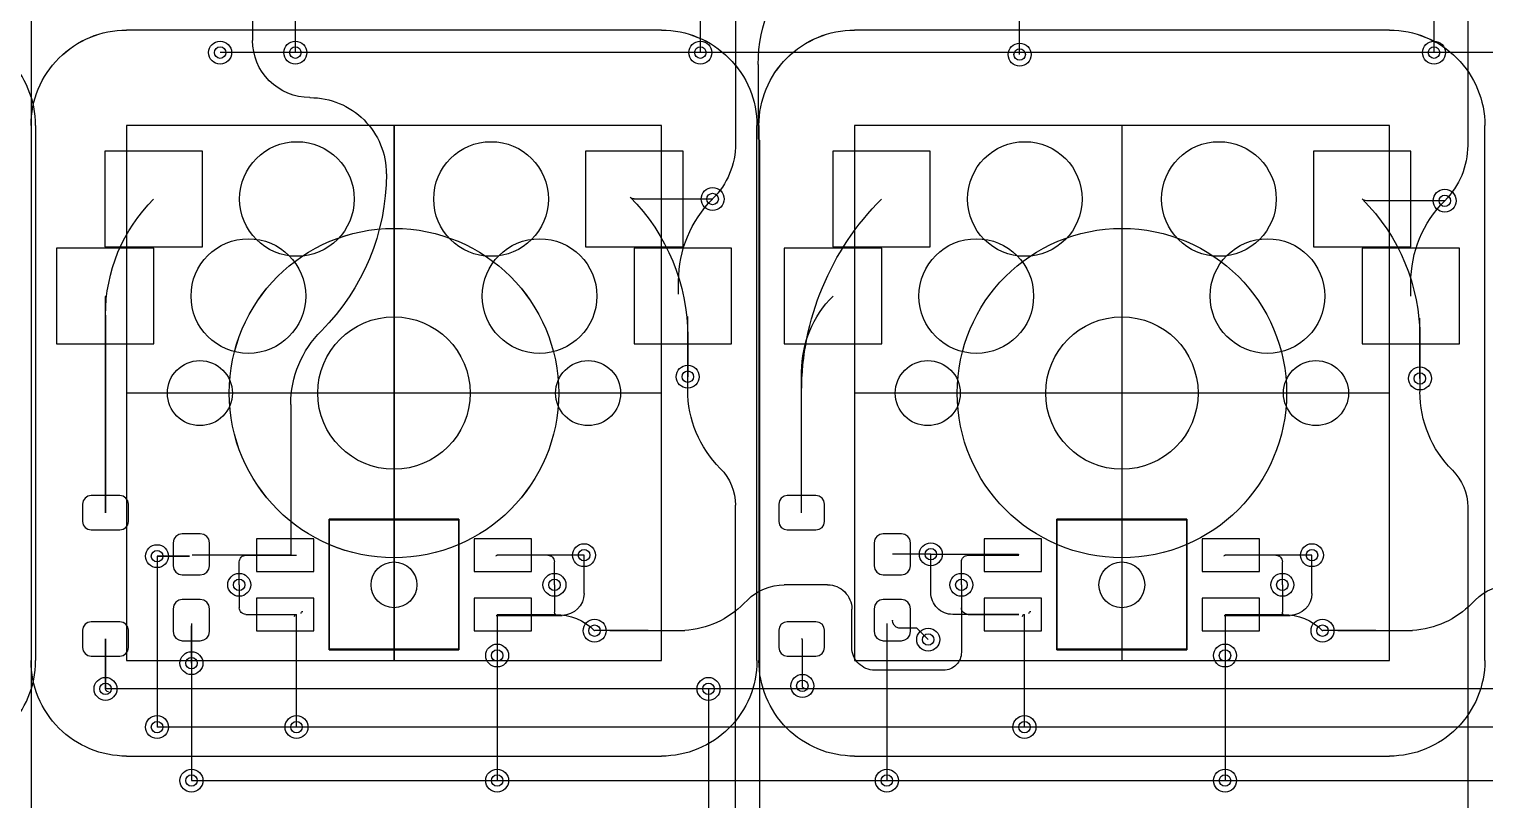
# Model space of a CAD drawing. Header units: millimetres. Extents: x -220 to 263, y -14 to 135.
# Drawn here: x -165.77 to -127.67, y 38.8 to 58.97 of the extents above; entities that cross this region are included whole.
import ezdxf

# ---------------------------------------------------------------- set-up
doc = ezdxf.new("R2010")
doc.units = ezdxf.units.MM
doc.layers.get('0').update_dxf_attribs({"color": 96, "lineweight": 25, "true_color": 0x008000})
for name, color, linetype, lineweight, true_color in [('livello 10', 6, 'Continuous', 25, 0xff00ff), ('livello 5', 18, 'Continuous', 25, 0x000000), ('livello 7', 6, 'Continuous', 25, 0xff00ff), ('livello 8', 18, 'Continuous', 25, 0x000000), ('livello 9', 18, 'Continuous', 25, 0x000000)]:
    doc.layers.add(name, color=color, linetype=linetype, lineweight=lineweight, true_color=true_color)

msp = doc.modelspace()

# ---------------------------------------------------------------- linework, layer by layer
at = {"flags": 128}
msp.add_lwpolyline([(-165.722, 121.5), (-165.722, 14.516)], dxfattribs=at)
at = {"layer": 'livello 10', "color": 6, "true_color": 0xff00ff, "flags": 128}
for points in [[(-149.223, 56.449), (-163.222, 56.449)], [(-149.223, 56.449), (-163.222, 56.449)], [(-163.222, 56.449), (-163.222, 42.449)], [(-163.222, 56.449), (-163.222, 42.449)], [(-149.223, 56.449), (-163.222, 56.449)], [(-149.223, 42.449), (-149.223, 56.449)], [(-149.223, 42.449), (-149.223, 56.449)], [(-144.172, 56.449), (-144.172, 42.449)], [(-130.173, 56.449), (-144.172, 56.449)], [(-130.173, 56.449), (-144.172, 56.449)], [(-130.173, 42.449), (-130.173, 56.449)], [(-163.222, 42.449), (-149.223, 42.449)], [(-163.222, 42.449), (-149.223, 42.449)], [(-144.172, 42.449), (-130.173, 42.449)]]:
    msp.add_lwpolyline(points, dxfattribs=at)
at = {"layer": 'livello 5', "color": 3, "true_color": 0x00ff00, "flags": 128}
for points in [[(-165.603, 56.449, 0.414225), (-168.103, 58.949)], [(-168.103, 39.949, 0.414214), (-165.603, 42.449)]]:
    msp.add_lwpolyline(points, format="xyb", dxfattribs=at)
msp.add_lwpolyline([(-165.603, 56.449), (-165.603, 42.449)], dxfattribs=at)
at = {"layer": 'livello 7', "color": 6, "true_color": 0xff00ff, "flags": 128}
for points in [[(-165.722, 56.449, -0.414214), (-163.222, 58.949)], [(-165.722, 56.449, -0.414214), (-163.222, 58.949)], [(-165.722, 56.449, -0.414214), (-163.222, 58.948)], [(-149.223, 58.949, -0.414214), (-146.723, 56.449)], [(-149.223, 58.949, -0.414214), (-146.723, 56.449)], [(-149.223, 58.948, -0.414225), (-146.723, 56.449)], [(-146.672, 56.449, -0.414214), (-144.172, 58.949)], [(-146.672, 56.449, -0.414214), (-144.172, 58.948)], [(-130.173, 58.949, -0.414214), (-127.673, 56.449)], [(-130.173, 58.948, -0.414225), (-127.673, 56.449)], [(-163.222, 39.949, -0.414214), (-165.722, 42.449)], [(-163.222, 39.949, -0.414214), (-165.722, 42.449)], [(-146.723, 42.449, -0.414214), (-149.223, 39.949)], [(-146.723, 42.449, -0.414214), (-149.223, 39.949)], [(-144.172, 39.949, -0.414214), (-146.672, 42.449)], [(-127.673, 42.449, -0.414214), (-130.173, 39.949)]]:
    msp.add_lwpolyline(points, format="xyb", dxfattribs=at)
for points in [[(-149.223, 58.949), (-163.222, 58.949)], [(-149.223, 58.949), (-163.222, 58.949)], [(-149.223, 58.949), (-163.222, 58.949)], [(-130.173, 58.949), (-144.172, 58.949)], [(-130.173, 58.949), (-144.172, 58.949)], [(-165.722, 56.449), (-165.722, 42.449)], [(-165.722, 56.449), (-165.722, 42.449)], [(-149.223, 56.449), (-163.222, 56.449)], [(-149.223, 56.449), (-163.222, 56.449)], [(-163.222, 56.449), (-163.222, 42.449)], [(-163.222, 56.449), (-163.222, 42.449)], [(-149.223, 56.449), (-163.222, 56.449)], [(-156.223, 56.449), (-156.223, 42.449)], [(-156.222, 56.449), (-156.222, 42.449)], [(-149.223, 42.449), (-149.223, 56.449)], [(-149.223, 42.449), (-149.223, 56.449)], [(-146.723, 42.449), (-146.723, 56.449)], [(-146.723, 42.449), (-146.723, 56.449)], [(-146.672, 56.449), (-146.672, 42.449)], [(-144.172, 56.449), (-144.172, 42.449)], [(-130.173, 56.449), (-144.172, 56.449)], [(-130.173, 56.449), (-144.172, 56.449)], [(-137.173, 56.449), (-137.173, 42.449)], [(-130.173, 42.449), (-130.173, 56.449)], [(-127.673, 42.449), (-127.673, 56.449)], [(-149.223, 49.449), (-163.222, 49.449)], [(-149.223, 49.449), (-163.222, 49.449)], [(-149.223, 49.449), (-163.222, 49.449)], [(-130.173, 49.449), (-144.172, 49.449)], [(-130.173, 49.449), (-144.172, 49.449)], [(-154.523, 46.149), (-157.923, 46.149)], [(-157.923, 46.149), (-157.923, 42.749)], [(-157.923, 42.749), (-157.923, 46.149)], [(-157.923, 46.149), (-154.523, 46.149)], [(-154.523, 42.749), (-154.523, 46.149)], [(-154.523, 46.149), (-154.523, 42.749)], [(-135.473, 46.149), (-138.873, 46.149)], [(-138.873, 46.149), (-138.873, 42.749)], [(-138.873, 42.749), (-138.873, 46.149)], [(-138.873, 46.149), (-135.473, 46.149)], [(-135.473, 42.749), (-135.473, 46.149)], [(-135.473, 46.149), (-135.473, 42.749)], [(-157.923, 42.749), (-154.523, 42.749)], [(-154.523, 42.749), (-157.923, 42.749)], [(-138.873, 42.749), (-135.473, 42.749)], [(-135.473, 42.749), (-138.873, 42.749)], [(-163.222, 42.449), (-149.223, 42.449)], [(-163.222, 42.449), (-149.223, 42.449)], [(-144.172, 42.449), (-130.173, 42.449)], [(-163.222, 39.949), (-149.223, 39.949)], [(-163.222, 39.949), (-149.223, 39.949)], [(-144.172, 39.949), (-130.173, 39.949)]]:
    msp.add_lwpolyline(points, dxfattribs=at)
at = {"layer": 'livello 7', "color": 6, "true_color": 0xff00ff}
for centre in [(-156.223, 49.449), (-156.222, 49.449), (-137.173, 49.449)]:
    msp.add_circle(centre, 4.311, dxfattribs=at)
at = {"layer": 'livello 8', "color": 163, "true_color": 0x4d7fc4, "flags": 128}
for points in [[(-147.284, 65.563), (-147.284, 55.977)], [(-128.123, 65.516), (-128.123, 55.931)], [(-148.204, 58.359), (-148.204, 64.282)], [(-129.004, 58.359), (-129.004, 64.282)], [(-158.804, 58.359), (-158.804, 62.707)], [(-139.848, 58.307), (-139.848, 62.682)], [(-159.923, 60.516), (-159.923, 58.677)], [(-146.691, 58.047), (-146.691, 56.099)], [(-158.428, 57.182), (-158.418, 57.182)], [(-146.691, 56.099), (-146.659, 56.068)], [(-146.659, 56.068), (-146.659, 34.999)], [(-161.238, 53.278), (-161.238, 55.778), (-163.788, 55.778), (-163.788, 53.278), (-161.238, 53.278)], [(-142.188, 53.278), (-142.188, 55.778), (-144.738, 55.778), (-144.738, 53.278), (-142.188, 53.278)], [(-147.388, 50.739), (-147.388, 53.239), (-149.938, 53.239), (-149.938, 50.739), (-147.388, 50.739)], [(-128.338, 50.739), (-128.338, 53.239), (-130.888, 53.239), (-130.888, 50.739), (-128.338, 50.739)], [(-148.774, 52.035), (-148.774, 52.38)], [(-129.613, 51.989), (-129.613, 52.334)], [(-163.773, 51.487), (-163.773, 46.317)], [(-148.534, 49.878), (-148.534, 51.455)], [(-129.373, 49.832), (-129.373, 51.409)], [(-148.534, 49.53), (-148.534, 49.878)], [(-129.373, 49.832), (-129.373, 49.484)], [(-158.923, 49.151), (-158.923, 45.207)], [(-145.554, 46.317), (-145.554, 49.48)], [(-164.148, 46.767), (-164.234, 46.75), (-164.307, 46.701), (-164.355, 46.628), (-164.373, 46.542), (-164.373, 46.092), (-164.355, 46.006), (-164.307, 45.933), (-164.234, 45.885), (-164.148, 45.867), (-163.398, 45.867), (-163.311, 45.885), (-163.238, 45.933), (-163.19, 46.006), (-163.173, 46.092), (-163.173, 46.542), (-163.19, 46.628), (-163.238, 46.701), (-163.311, 46.75), (-163.398, 46.767), (-164.148, 46.767)], [(-147.284, 35.021), (-147.284, 46.513)], [(-145.929, 46.767), (-146.015, 46.75), (-146.088, 46.701), (-146.137, 46.628), (-146.154, 46.542), (-146.154, 46.092), (-146.137, 46.006), (-146.088, 45.933), (-146.015, 45.885), (-145.929, 45.867), (-145.179, 45.867), (-145.093, 45.885), (-145.02, 45.933), (-144.971, 46.006), (-144.954, 46.092), (-144.954, 46.542), (-144.971, 46.628), (-145.02, 46.701), (-145.093, 46.75), (-145.179, 46.767), (-145.929, 46.767)], [(-128.123, 46.466), (-128.123, 34.982)], [(-161.766, 45.77), (-161.857, 45.751), (-161.934, 45.7), (-161.986, 45.623), (-162.004, 45.532), (-162.004, 44.932), (-161.986, 44.841), (-161.934, 44.764), (-161.857, 44.713), (-161.766, 44.695), (-161.291, 44.695), (-161.2, 44.713), (-161.123, 44.764), (-161.072, 44.841), (-161.054, 44.932), (-161.054, 45.532), (-161.072, 45.623), (-161.123, 45.7), (-161.2, 45.751), (-161.291, 45.77), (-161.766, 45.77)], [(-143.416, 45.77), (-143.507, 45.751), (-143.584, 45.7), (-143.636, 45.623), (-143.654, 45.532), (-143.654, 44.932), (-143.636, 44.841), (-143.584, 44.764), (-143.507, 44.713), (-143.416, 44.695), (-142.941, 44.695), (-142.85, 44.713), (-142.773, 44.764), (-142.722, 44.841), (-142.704, 44.932), (-142.704, 45.532), (-142.722, 45.623), (-142.773, 45.7), (-142.85, 45.751), (-142.941, 45.77), (-143.416, 45.77)], [(-158.323, 44.782), (-158.323, 45.632), (-159.823, 45.632), (-159.823, 44.782), (-158.323, 44.782)], [(-152.623, 44.782), (-152.623, 45.632), (-154.123, 45.632), (-154.123, 44.782), (-152.623, 44.782)], [(-139.273, 44.782), (-139.273, 45.632), (-140.773, 45.632), (-140.773, 44.782), (-139.273, 44.782)], [(-133.573, 44.782), (-133.573, 45.632), (-135.073, 45.632), (-135.073, 44.782), (-133.573, 44.782)], [(-162.423, 45.182), (-161.578, 45.182)], [(-162.423, 45.182), (-162.423, 40.709)], [(-160.273, 44.432), (-160.273, 45.032)], [(-160.098, 45.207), (-158.773, 45.207)], [(-151.248, 45.207), (-153.523, 45.207)], [(-142.173, 45.232), (-143.179, 45.232)], [(-142.173, 44.232), (-142.173, 45.232)], [(-141.373, 44.432), (-141.373, 45.032)], [(-141.373, 44.432), (-141.373, 45.032)], [(-141.198, 45.207), (-139.873, 45.207)], [(-141.198, 45.207), (-139.873, 45.207)], [(-132.198, 45.207), (-134.473, 45.207)], [(-152.023, 44.432), (-152.023, 43.715)], [(-132.973, 44.432), (-132.973, 43.715)], [(-161.766, 44.045), (-161.857, 44.026), (-161.934, 43.975), (-161.986, 43.898), (-162.004, 43.807), (-162.004, 43.207), (-161.986, 43.116), (-161.934, 43.039), (-161.857, 42.988), (-161.766, 42.969), (-161.291, 42.969), (-161.2, 42.988), (-161.123, 43.039), (-161.072, 43.116), (-161.054, 43.207), (-161.054, 43.807), (-161.072, 43.898), (-161.123, 43.975), (-161.2, 44.026), (-161.291, 44.045), (-161.766, 44.045)], [(-158.323, 43.232), (-158.323, 44.082), (-159.823, 44.082), (-159.823, 43.232), (-158.323, 43.232)], [(-152.623, 43.232), (-152.623, 44.082), (-154.123, 44.082), (-154.123, 43.232), (-152.623, 43.232)], [(-143.416, 44.045), (-143.507, 44.026), (-143.584, 43.975), (-143.636, 43.898), (-143.654, 43.807), (-143.654, 43.207), (-143.636, 43.116), (-143.584, 43.039), (-143.507, 42.988), (-143.416, 42.969), (-142.941, 42.969), (-142.85, 42.988), (-142.773, 43.039), (-142.722, 43.116), (-142.704, 43.207), (-142.704, 43.807), (-142.722, 43.898), (-142.773, 43.975), (-142.85, 44.026), (-142.941, 44.045), (-143.416, 44.045)], [(-139.273, 43.232), (-139.273, 44.082), (-140.773, 44.082), (-140.773, 43.232), (-139.273, 43.232)], [(-133.573, 43.232), (-133.573, 44.082), (-135.073, 44.082), (-135.073, 43.232), (-133.573, 43.232)], [(-164.148, 43.467), (-164.234, 43.45), (-164.307, 43.401), (-164.355, 43.328), (-164.373, 43.242), (-164.373, 42.792), (-164.355, 42.706), (-164.307, 42.633), (-164.234, 42.585), (-164.148, 42.567), (-163.398, 42.567), (-163.311, 42.585), (-163.238, 42.633), (-163.19, 42.706), (-163.173, 42.792), (-163.173, 43.242), (-163.19, 43.328), (-163.238, 43.401), (-163.311, 43.45), (-163.398, 43.467), (-164.148, 43.467)], [(-158.773, 40.709), (-158.773, 43.657)], [(-153.523, 43.657), (-151.999, 43.657)], [(-145.929, 43.467), (-146.015, 43.45), (-146.088, 43.401), (-146.137, 43.328), (-146.154, 43.242), (-146.154, 42.792), (-146.137, 42.706), (-146.088, 42.633), (-146.015, 42.585), (-145.929, 42.567), (-145.179, 42.567), (-145.093, 42.585), (-145.02, 42.633), (-144.971, 42.706), (-144.954, 42.792), (-144.954, 43.242), (-144.971, 43.328), (-145.02, 43.401), (-145.093, 43.45), (-145.179, 43.467), (-145.929, 43.467)], [(-139.873, 43.657), (-141.598, 43.657)], [(-139.723, 40.709), (-139.723, 43.657)], [(-134.473, 43.657), (-132.949, 43.657)], [(-161.523, 43.42), (-161.523, 39.309)], [(-143.323, 43.42), (-143.323, 39.309)], [(-142.541, 43.3), (-143.012, 43.3)], [(-142.241, 42.999), (-142.541, 43.3)], [(-163.773, 41.709), (-163.773, 43.017)], [(-145.535, 42.999), (-145.554, 43.017)], [(-145.535, 41.787), (-145.535, 42.999)], [(-153.523, 42.582), (-153.523, 39.309)], [(-134.473, 42.582), (-134.473, 39.309)], [(-147.991, 41.709), (-147.991, 37.13)]]:
    msp.add_lwpolyline(points, dxfattribs=at)
for points in [[(-146.691, 58.047, -0.198907), (-145.535, 60.837)], [(-158.428, 57.182, -0.414214), (-159.923, 58.677)], [(-158.418, 57.182, -0.414214), (-156.423, 55.186)], [(-147.284, 55.977, -0.198907), (-147.884, 54.529)], [(-128.123, 55.931, -0.198912), (-128.723, 54.482)], [(-156.422, 55.186, -0.198915), (-158.123, 51.082)], [(-163.773, 51.487, -0.198907), (-162.513, 54.528)], [(-148.774, 52.38, -0.198901), (-147.884, 54.528)], [(-145.554, 49.48, -0.198909), (-143.463, 54.528)], [(-129.612, 52.334, -0.198908), (-128.723, 54.482)], [(-158.923, 49.151, -0.198913), (-158.123, 51.082)], [(-147.684, 47.478, -0.198916), (-148.534, 49.53)], [(-128.523, 47.432, -0.198913), (-129.373, 49.484)], [(-147.684, 47.478, -0.198929), (-147.284, 46.513)], [(-128.522, 47.432, -0.198921), (-128.123, 46.466)], [(-160.272, 45.032, -0.414214), (-160.098, 45.207)], [(-153.547, 45.182, -0.414214), (-153.523, 45.207)], [(-141.372, 45.032, -0.414214), (-141.198, 45.207)], [(-141.372, 45.032, -0.414214), (-141.198, 45.207)], [(-134.497, 45.182, -0.414214), (-134.473, 45.207)], [(-141.598, 43.657, -0.414214), (-142.173, 44.232)], [(-158.823, 43.607, -0.413628), (-158.773, 43.657)], [(-158.654, 43.684, -0.414214), (-158.604, 43.734)], [(-151.999, 43.657, -0.19889), (-152.023, 43.715)], [(-151.999, 43.657, -0.198904), (-150.973, 43.232)], [(-143.179, 43.507, -0.414214), (-143.173, 43.501)], [(-143.012, 43.3, -0.345371), (-143.179, 43.507)], [(-139.773, 43.607, -0.413628), (-139.723, 43.657)], [(-139.604, 43.684, -0.414214), (-139.554, 43.734)], [(-132.949, 43.657, -0.19889), (-132.973, 43.715)], [(-132.949, 43.657, -0.198904), (-131.923, 43.232)]]:
    msp.add_lwpolyline(points, format="xyb", dxfattribs=at)
at = {"layer": 'livello 8', "color": 254, "true_color": 0xd0d2cd, "flags": 128}
for points in [[(-154.523, 46.132), (-157.923, 46.132)], [(-157.923, 46.132), (-157.923, 42.732)], [(-157.923, 42.732), (-157.923, 46.132)], [(-157.923, 46.132), (-154.523, 46.132)], [(-154.523, 42.732), (-154.523, 46.132)], [(-154.523, 46.132), (-154.523, 42.732)], [(-135.473, 46.132), (-138.873, 46.132)], [(-138.873, 46.132), (-138.873, 42.732)], [(-138.873, 42.732), (-138.873, 46.132)], [(-138.873, 46.132), (-135.473, 46.132)], [(-135.473, 42.732), (-135.473, 46.132)], [(-135.473, 46.132), (-135.473, 42.732)], [(-157.923, 42.732), (-154.523, 42.732)], [(-154.523, 42.732), (-157.923, 42.732)], [(-138.873, 42.732), (-135.473, 42.732)], [(-135.473, 42.732), (-138.873, 42.732)]]:
    msp.add_lwpolyline(points, dxfattribs=at)
at = {"layer": 'livello 8', "color": 7, "true_color": 0xececec}
for centre in [(-160.773, 58.359), (-158.804, 58.359), (-148.204, 58.359), (-139.848, 58.307), (-129.004, 58.359), (-147.884, 54.528), (-128.723, 54.482), (-148.534, 49.878), (-129.373, 49.832), (-162.423, 45.182), (-151.248, 45.207), (-142.173, 45.232), (-132.198, 45.207), (-160.273, 44.432), (-152.023, 44.432), (-141.373, 44.432), (-132.973, 44.432), (-150.973, 43.232), (-131.923, 43.232), (-142.241, 42.999), (-161.523, 42.382), (-153.523, 42.582), (-134.473, 42.582), (-163.773, 41.709), (-147.991, 41.709), (-145.535, 41.787), (-162.423, 40.709), (-158.773, 40.709), (-139.723, 40.709), (-161.523, 39.309), (-153.523, 39.309), (-143.323, 39.309), (-134.473, 39.309)]:
    msp.add_circle(centre, 0.3, dxfattribs=at)
at = {"layer": 'livello 8', "color": 7}
for centre, radius in [((-160.773, 58.359), 0.15), ((-158.804, 58.359), 0.15), ((-148.204, 58.359), 0.15), ((-139.848, 58.307), 0.15), ((-129.004, 58.359), 0.15), ((-158.763, 54.528), 1.5), ((-153.683, 54.528), 1.5), ((-139.713, 54.528), 1.5), ((-134.633, 54.528), 1.5), ((-147.884, 54.528), 0.15), ((-128.723, 54.482), 0.15), ((-160.033, 51.989), 1.5), ((-152.413, 51.989), 1.5), ((-140.983, 51.989), 1.5), ((-133.363, 51.989), 1.5), ((-156.223, 49.449), 1.994), ((-156.223, 49.449), 1.994), ((-137.173, 49.449), 1.994), ((-137.173, 49.449), 1.994), ((-161.303, 49.449), 0.851), ((-161.303, 49.449), 0.851), ((-151.143, 49.449), 0.851), ((-151.143, 49.449), 0.851), ((-142.253, 49.449), 0.851), ((-142.253, 49.449), 0.851), ((-132.093, 49.449), 0.851), ((-132.093, 49.449), 0.851), ((-148.534, 49.878), 0.15), ((-129.373, 49.832), 0.15), ((-151.248, 45.207), 0.15), ((-142.173, 45.232), 0.15), ((-132.198, 45.207), 0.15), ((-162.423, 45.182), 0.15), ((-160.273, 44.432), 0.15), ((-152.023, 44.432), 0.15), ((-141.373, 44.432), 0.15), ((-132.973, 44.432), 0.15), ((-150.973, 43.232), 0.15), ((-142.241, 42.999), 0.15), ((-131.923, 43.232), 0.15), ((-153.523, 42.582), 0.15), ((-134.473, 42.582), 0.15), ((-161.523, 42.382), 0.15), ((-145.535, 41.787), 0.15), ((-163.773, 41.709), 0.15), ((-147.991, 41.709), 0.15), ((-162.423, 40.709), 0.15), ((-158.773, 40.709), 0.15), ((-139.723, 40.709), 0.15), ((-161.523, 39.309), 0.15), ((-153.523, 39.309), 0.15), ((-143.323, 39.309), 0.15), ((-134.473, 39.309), 0.15)]:
    msp.add_circle(centre, radius, dxfattribs=at)
at = {"layer": 'livello 8', "color": 163, "true_color": 0x4d7fc4}
for centre in [(-156.223, 44.432), (-137.173, 44.432)]:
    msp.add_circle(centre, 0.599, dxfattribs=at)
at = {"layer": 'livello 9', "color": 22, "true_color": 0xc83434, "flags": 128}
for points in [[(-110.123, 58.359), (-160.773, 58.359)], [(-151.208, 55.778), (-151.208, 53.278), (-148.658, 53.278), (-148.658, 55.778), (-151.208, 55.778)], [(-132.158, 55.778), (-132.158, 53.278), (-129.608, 53.278), (-129.608, 55.778), (-132.158, 55.778)], [(-147.884, 54.528), (-149.933, 54.528)], [(-128.723, 54.482), (-130.771, 54.482)], [(-165.058, 53.239), (-165.058, 50.739), (-162.508, 50.739), (-162.508, 53.239), (-165.058, 53.239)], [(-146.008, 53.239), (-146.008, 50.739), (-143.458, 50.739), (-143.458, 53.239), (-146.008, 53.239)], [(-163.773, 46.317), (-163.773, 51.964)], [(-148.534, 50.929), (-148.534, 49.878)], [(-129.373, 50.883), (-129.373, 49.832)], [(-145.554, 46.317), (-145.554, 50.006)], [(-164.148, 46.767), (-164.234, 46.75), (-164.307, 46.701), (-164.355, 46.628), (-164.373, 46.542), (-164.373, 46.092), (-164.355, 46.006), (-164.307, 45.933), (-164.234, 45.885), (-164.148, 45.867), (-163.398, 45.867), (-163.311, 45.885), (-163.238, 45.933), (-163.19, 46.006), (-163.173, 46.092), (-163.173, 46.542), (-163.19, 46.628), (-163.238, 46.701), (-163.311, 46.75), (-163.398, 46.767), (-164.148, 46.767)], [(-145.929, 46.767), (-146.015, 46.75), (-146.088, 46.701), (-146.137, 46.628), (-146.154, 46.542), (-146.154, 46.092), (-146.137, 46.006), (-146.088, 45.933), (-146.015, 45.885), (-145.929, 45.867), (-145.179, 45.867), (-145.093, 45.885), (-145.02, 45.933), (-144.971, 46.006), (-144.954, 46.092), (-144.954, 46.542), (-144.971, 46.628), (-145.02, 46.701), (-145.093, 46.75), (-145.179, 46.767), (-145.929, 46.767)], [(-161.766, 45.77), (-161.857, 45.751), (-161.934, 45.7), (-161.986, 45.623), (-162.004, 45.532), (-162.004, 44.932), (-161.986, 44.841), (-161.934, 44.764), (-161.857, 44.713), (-161.766, 44.695), (-161.291, 44.695), (-161.2, 44.713), (-161.123, 44.764), (-161.072, 44.841), (-161.054, 44.932), (-161.054, 45.532), (-161.072, 45.623), (-161.123, 45.7), (-161.2, 45.751), (-161.291, 45.77), (-161.766, 45.77)], [(-143.416, 45.77), (-143.507, 45.751), (-143.584, 45.7), (-143.636, 45.623), (-143.654, 45.532), (-143.654, 44.932), (-143.636, 44.841), (-143.584, 44.764), (-143.507, 44.713), (-143.416, 44.695), (-142.941, 44.695), (-142.85, 44.713), (-142.773, 44.764), (-142.722, 44.841), (-142.704, 44.932), (-142.704, 45.532), (-142.722, 45.623), (-142.773, 45.7), (-142.85, 45.751), (-142.941, 45.77), (-143.416, 45.77)], [(-158.323, 44.782), (-158.323, 45.632), (-159.823, 45.632), (-159.823, 44.782), (-158.323, 44.782)], [(-152.623, 44.782), (-152.623, 45.632), (-154.123, 45.632), (-154.123, 44.782), (-152.623, 44.782)], [(-139.273, 44.782), (-139.273, 45.632), (-140.773, 45.632), (-140.773, 44.782), (-139.273, 44.782)], [(-133.573, 44.782), (-133.573, 45.632), (-135.073, 45.632), (-135.073, 44.782), (-133.573, 44.782)], [(-161.578, 45.182), (-162.423, 45.182)], [(-158.923, 45.207), (-161.504, 45.207)], [(-152.198, 45.207), (-153.523, 45.207)], [(-152.023, 44.432), (-152.023, 45.032)], [(-151.248, 44.207), (-151.248, 45.207)], [(-142.173, 45.232), (-143.179, 45.232)], [(-142.173, 45.232), (-139.898, 45.232)], [(-133.148, 45.207), (-134.473, 45.207)], [(-132.973, 44.432), (-132.973, 45.032)], [(-132.198, 44.207), (-132.198, 45.207)], [(-160.273, 44.432), (-160.273, 43.832)], [(-144.874, 44.432), (-146.007, 44.432)], [(-141.373, 44.432), (-141.373, 43.832)], [(-141.373, 44.432), (-141.373, 43.832)], [(-161.766, 44.045), (-161.857, 44.026), (-161.934, 43.975), (-161.986, 43.898), (-162.004, 43.807), (-162.004, 43.207), (-161.986, 43.116), (-161.934, 43.039), (-161.857, 42.988), (-161.766, 42.969), (-161.291, 42.969), (-161.2, 42.988), (-161.123, 43.039), (-161.072, 43.116), (-161.054, 43.207), (-161.054, 43.807), (-161.072, 43.898), (-161.123, 43.975), (-161.2, 44.026), (-161.291, 44.045), (-161.766, 44.045)], [(-158.323, 43.232), (-158.323, 44.082), (-159.823, 44.082), (-159.823, 43.232), (-158.323, 43.232)], [(-152.623, 43.232), (-152.623, 44.082), (-154.123, 44.082), (-154.123, 43.232), (-152.623, 43.232)], [(-147.065, 43.939), (-146.973, 44.032)], [(-143.416, 44.045), (-143.507, 44.026), (-143.584, 43.975), (-143.636, 43.898), (-143.654, 43.807), (-143.654, 43.207), (-143.636, 43.116), (-143.584, 43.039), (-143.507, 42.988), (-143.416, 42.969), (-142.941, 42.969), (-142.85, 42.988), (-142.773, 43.039), (-142.722, 43.116), (-142.704, 43.207), (-142.704, 43.807), (-142.722, 43.898), (-142.773, 43.975), (-142.85, 44.026), (-142.941, 44.045), (-143.416, 44.045)], [(-141.373, 43.832), (-141.373, 42.667)], [(-139.273, 43.232), (-139.273, 44.082), (-140.773, 44.082), (-140.773, 43.232), (-139.273, 43.232)], [(-133.573, 43.232), (-133.573, 44.082), (-135.073, 44.082), (-135.073, 43.232), (-133.573, 43.232)], [(-128.015, 43.939), (-127.923, 44.032)], [(-164.148, 43.467), (-164.234, 43.45), (-164.307, 43.401), (-164.355, 43.328), (-164.373, 43.242), (-164.373, 42.792), (-164.355, 42.706), (-164.307, 42.633), (-164.234, 42.585), (-164.148, 42.567), (-163.398, 42.567), (-163.311, 42.585), (-163.238, 42.633), (-163.19, 42.706), (-163.173, 42.792), (-163.173, 43.242), (-163.19, 43.328), (-163.238, 43.401), (-163.311, 43.45), (-163.398, 43.467), (-164.148, 43.467)], [(-160.098, 43.657), (-158.773, 43.657)], [(-153.548, 43.632), (-151.823, 43.632)], [(-153.523, 43.657), (-153.523, 42.582)], [(-145.929, 43.467), (-146.015, 43.45), (-146.088, 43.401), (-146.137, 43.328), (-146.154, 43.242), (-146.154, 42.792), (-146.137, 42.706), (-146.088, 42.633), (-146.015, 42.585), (-145.929, 42.567), (-145.179, 42.567), (-145.093, 42.585), (-145.02, 42.633), (-144.971, 42.706), (-144.954, 42.792), (-144.954, 43.242), (-144.971, 43.328), (-145.02, 43.401), (-145.093, 43.45), (-145.179, 43.467), (-145.929, 43.467)], [(-144.241, 42.799), (-144.241, 43.799)], [(-141.198, 43.657), (-139.873, 43.657)], [(-141.198, 43.657), (-139.873, 43.657)], [(-134.498, 43.632), (-132.773, 43.632)], [(-134.473, 43.657), (-134.473, 42.582)], [(-161.523, 42.382), (-161.523, 43.363)], [(-149.573, 43.234), (-150.967, 43.234)], [(-150.573, 43.232), (-150.57, 43.234)], [(-150.57, 43.234), (-149.573, 43.234)], [(-149.573, 43.234), (-148.614, 43.234)], [(-142.541, 43.3), (-143.012, 43.3)], [(-142.241, 42.999), (-142.541, 43.3)], [(-130.523, 43.234), (-131.917, 43.234)], [(-131.523, 43.232), (-131.52, 43.234)], [(-131.52, 43.234), (-130.523, 43.234)], [(-130.523, 43.234), (-129.564, 43.234)], [(-163.773, 43.017), (-163.773, 41.709)], [(-145.535, 42.999), (-145.554, 43.017)], [(-145.535, 41.787), (-145.535, 42.999)], [(-141.841, 42.199), (-143.641, 42.199)], [(-89.504, 41.709), (-163.773, 41.709)], [(-68.949, 40.709), (-162.423, 40.709)], [(-161.523, 39.309), (-70.049, 39.309)]]:
    msp.add_lwpolyline(points, dxfattribs=at)
for points in [[(-150.044, 54.575, -0.198917), (-148.534, 50.929)], [(-149.933, 54.529, -0.198947), (-150.044, 54.575)], [(-130.771, 54.482, -0.199015), (-130.883, 54.529)], [(-130.882, 54.529, -0.198915), (-129.373, 50.883)], [(-163.783, 51.988, -0.198857), (-163.773, 51.964)], [(-145.554, 50.006, -0.198905), (-144.733, 51.988)], [(-152.198, 45.207, -0.414214), (-152.023, 45.032)], [(-139.898, 45.232, -0.414214), (-139.873, 45.207)], [(-133.148, 45.207, -0.414214), (-132.973, 45.032)], [(-151.248, 44.207, -0.414163), (-151.823, 43.632)], [(-146.973, 44.032, -0.198905), (-146.007, 44.432)], [(-144.874, 44.432, -0.414214), (-144.241, 43.799)], [(-132.198, 44.207, -0.414163), (-132.773, 43.632)], [(-127.923, 44.032, -0.198905), (-126.957, 44.432)], [(-160.098, 43.657, -0.414214), (-160.273, 43.832)], [(-147.065, 43.939, -0.180292), (-148.614, 43.234)], [(-141.198, 43.657, -0.414214), (-141.373, 43.832)], [(-141.198, 43.657, -0.414214), (-141.373, 43.832)], [(-128.015, 43.939, -0.180292), (-129.564, 43.234)], [(-143.012, 43.3, -0.345371), (-143.179, 43.507)], [(-150.972, 43.232, -0.197847), (-150.967, 43.234)], [(-131.922, 43.232, -0.197847), (-131.917, 43.234)], [(-143.641, 42.199, -0.414214), (-144.241, 42.799)], [(-141.373, 42.667, -0.414214), (-141.841, 42.199)], [(-163.695, 41.632, -0.414214), (-163.773, 41.709)], [(-145.458, 41.709, -0.414214), (-145.535, 41.787)]]:
    msp.add_lwpolyline(points, format="xyb", dxfattribs=at)
at = {"layer": 'livello 9', "color": 254, "true_color": 0xd0d2cd, "flags": 128}
for points in [[(-154.523, 46.132), (-157.923, 46.132)], [(-157.923, 46.132), (-157.923, 42.732)], [(-157.923, 42.732), (-157.923, 46.132)], [(-157.923, 46.132), (-154.523, 46.132)], [(-154.523, 42.732), (-154.523, 46.132)], [(-154.523, 46.132), (-154.523, 42.732)], [(-135.473, 46.132), (-138.873, 46.132)], [(-138.873, 46.132), (-138.873, 42.732)], [(-138.873, 42.732), (-138.873, 46.132)], [(-138.873, 46.132), (-135.473, 46.132)], [(-135.473, 42.732), (-135.473, 46.132)], [(-135.473, 46.132), (-135.473, 42.732)], [(-157.923, 42.732), (-154.523, 42.732)], [(-154.523, 42.732), (-157.923, 42.732)], [(-138.873, 42.732), (-135.473, 42.732)], [(-135.473, 42.732), (-138.873, 42.732)]]:
    msp.add_lwpolyline(points, dxfattribs=at)
at = {"layer": 'livello 9', "color": 7, "true_color": 0xececec}
for centre in [(-160.773, 58.359), (-158.804, 58.359), (-148.204, 58.359), (-139.848, 58.307), (-129.004, 58.359), (-147.884, 54.528), (-128.723, 54.482), (-148.534, 49.878), (-129.373, 49.832), (-162.423, 45.182), (-151.248, 45.207), (-142.173, 45.232), (-132.198, 45.207), (-160.273, 44.432), (-152.023, 44.432), (-141.373, 44.432), (-132.973, 44.432), (-150.973, 43.232), (-131.923, 43.232), (-142.241, 42.999), (-161.523, 42.382), (-153.523, 42.582), (-134.473, 42.582), (-163.773, 41.709), (-147.991, 41.709), (-145.535, 41.787), (-162.423, 40.709), (-158.773, 40.709), (-139.723, 40.709), (-161.523, 39.309), (-153.523, 39.309), (-143.323, 39.309), (-134.473, 39.309)]:
    msp.add_circle(centre, 0.3, dxfattribs=at)
at = {"layer": 'livello 9', "color": 7}
for centre, radius in [((-160.773, 58.359), 0.15), ((-158.804, 58.359), 0.15), ((-148.204, 58.359), 0.15), ((-139.848, 58.307), 0.15), ((-129.004, 58.359), 0.15), ((-158.763, 54.528), 1.5), ((-153.683, 54.528), 1.5), ((-139.713, 54.528), 1.5), ((-134.633, 54.528), 1.5), ((-147.884, 54.528), 0.15), ((-128.723, 54.482), 0.15), ((-160.033, 51.989), 1.5), ((-152.413, 51.989), 1.5), ((-140.983, 51.989), 1.5), ((-133.363, 51.989), 1.5), ((-156.223, 49.449), 1.994), ((-156.223, 49.449), 1.994), ((-137.173, 49.449), 1.994), ((-137.173, 49.449), 1.994), ((-161.303, 49.449), 0.851), ((-161.303, 49.449), 0.851), ((-151.143, 49.449), 0.851), ((-151.143, 49.449), 0.851), ((-142.253, 49.449), 0.851), ((-142.253, 49.449), 0.851), ((-132.093, 49.449), 0.851), ((-132.093, 49.449), 0.851), ((-148.534, 49.878), 0.15), ((-129.373, 49.832), 0.15), ((-151.248, 45.207), 0.15), ((-142.173, 45.232), 0.15), ((-132.198, 45.207), 0.15), ((-162.423, 45.182), 0.15), ((-160.273, 44.432), 0.15), ((-152.023, 44.432), 0.15), ((-141.373, 44.432), 0.15), ((-132.973, 44.432), 0.15), ((-150.973, 43.232), 0.15), ((-142.241, 42.999), 0.15), ((-131.923, 43.232), 0.15), ((-153.523, 42.582), 0.15), ((-134.473, 42.582), 0.15), ((-161.523, 42.382), 0.15), ((-145.535, 41.787), 0.15), ((-163.773, 41.709), 0.15), ((-147.991, 41.709), 0.15), ((-162.423, 40.709), 0.15), ((-158.773, 40.709), 0.15), ((-139.723, 40.709), 0.15), ((-161.523, 39.309), 0.15), ((-153.523, 39.309), 0.15), ((-143.323, 39.309), 0.15), ((-134.473, 39.309), 0.15)]:
    msp.add_circle(centre, radius, dxfattribs=at)
at = {"layer": 'livello 9', "color": 22, "true_color": 0xc83434}
for centre in [(-156.223, 44.432), (-137.173, 44.432)]:
    msp.add_circle(centre, 0.599, dxfattribs=at)

doc.saveas('drawing.dxf')
